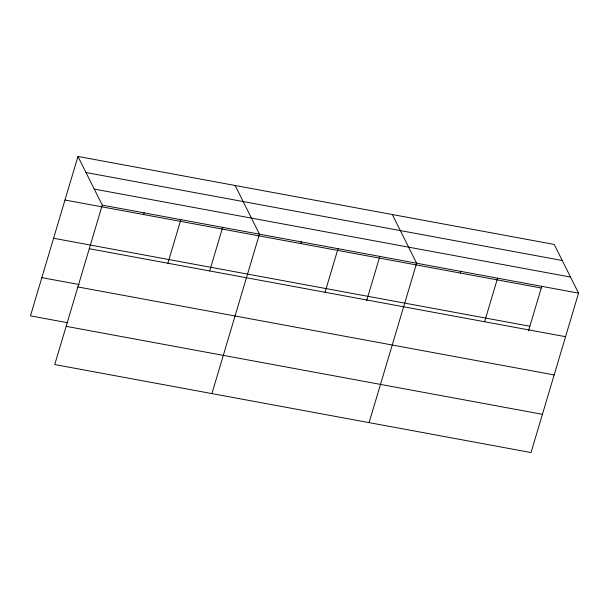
<?xml version="1.0" encoding="UTF-8"?>
<svg xmlns="http://www.w3.org/2000/svg" width="609" height="609" viewBox="0 0 609 609"><rect width="100%" height="100%" fill="white"/><g stroke="black" fill="none" stroke-linecap="round" stroke-linejoin="round"><path stroke-width="0.91" d="M77.975 156.452L102.274 205.142L54.749 364.555L531.025 452.548L578.55 293.135L554.251 244.445L77.975 156.452L30.45 315.865L67.873 322.785M143.572 214.543L144.112 212.731M167.871 263.233L180.858 219.659M209.694 270.868L222.696 227.248M211.917 393.597L259.442 234.176L235.143 185.486M300.739 243.577L301.28 241.765M325.039 292.267L338.033 248.7M366.595 300.8L379.871 256.282M369.092 422.631L416.617 263.217L392.318 214.528M460.297 273.053L460.838 271.241M484.597 321.742L497.583 278.176M528.536 330.717L541.804 286.2M85.991 172.522L562.267 260.507M94.25 189.079L570.534 277.065M102.274 205.142L578.55 293.135M64.988 200.026L541.264 288.011M53.584 238.256L529.868 326.241M89.279 248.716L565.563 336.701M41.846 277.643L79.269 284.555M77.883 286.946L554.167 374.931M66.145 326.333L542.421 414.318"/></g></svg>
